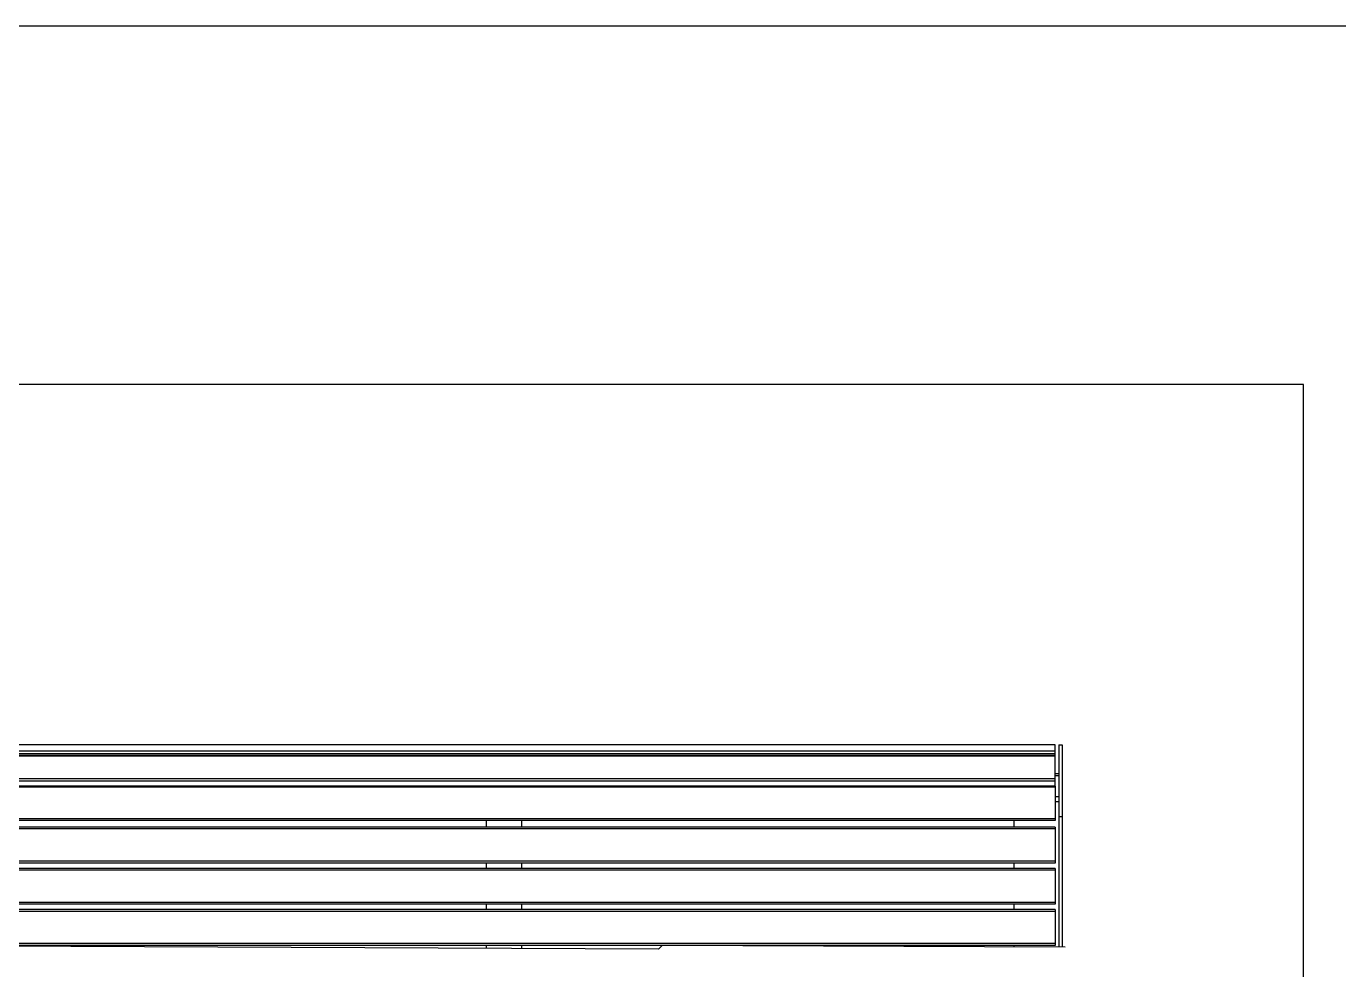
# Model space of a CAD drawing. Header units: millimetres. Extents: x 11004 to 16944, y 3085 to 7285.
# Drawn here: x 14019 to 15484, y 6232 to 7285 of the extents above; entities that cross this region are included whole.
import ezdxf

# ---------------------------------------------------------------- set-up
doc = ezdxf.new("R2010")
doc.units = ezdxf.units.MM
doc.header["$LTSCALE"] = 0.3
doc.layers.add('Nekreslit', color=6, linetype='Continuous', plot=False)

msp = doc.modelspace()

# ---------------------------------------------------------------- linework, layer by layer
for p, q in [((15167.4, 6483.2), (13383.4, 6483.2)), ((15167.4, 6483.2), (13383.4, 6483.2)), ((13383.4, 6476.2), (15167.4, 6476.2)), ((15167.4, 6476.2), (15167.4, 6483.2)), ((15167.4, 6483.2), (15167.4, 6483.2)), ((15167.4, 6473.5), (15167.4, 6476.2)), ((15171.4, 6483.2), (15171.4, 6403.2)), ((15171.4, 6483.2), (15175.4, 6483.2)), ((15175.4, 6483.2), (15175.4, 6403.2)), ((13383.4, 6473.5), (15167.4, 6473.5)), ((15167.4, 6471.2), (13383.4, 6471.2)), ((13383.4, 6470.9), (15167.4, 6470.9)), ((15167.4, 6471.2), (15167.4, 6473.5)), ((15167.4, 6470.9), (15167.4, 6471.2)), ((15167.4, 6445.5), (15167.4, 6470.9)), ((13383.4, 6445.5), (15167.4, 6445.5)), ((15167.4, 6451.2), (15171.4, 6451.2)), ((15167.4, 6448.8), (15171.4, 6448.8)), ((15167.4, 6442.7), (15167.4, 6445.5)), ((13383.4, 6442.7), (15167.4, 6442.7)), ((15167.4, 6436.9), (13383.4, 6436.9)), ((15167.4, 6435.7), (13383.4, 6435.7)), ((15167.4, 6436.9), (15167.4, 6442.7)), ((15167.4, 6436.9), (15167.4, 6435.7)), ((15167.4, 6435.7), (15167.4, 6400.3)), ((15167.4, 6425.4), (15171.4, 6425.4)), ((15167.4, 6419.8), (15171.4, 6419.8)), ((15171.4, 6403.2), (15171.4, 6257)), ((15171.4, 6403.2), (15175.4, 6403.2)), ((15175.4, 6403.2), (15175.4, 6257)), ((15167.4, 6400.3), (13383.4, 6400.3)), ((15167.4, 6398.4), (13383.4, 6398.4)), ((15167.4, 6391.1), (13383.4, 6391.1)), ((15167.4, 6389.1), (13383.4, 6389.1)), ((14532.4, 6398.4), (14532.4, 6391.1)), ((14572.4, 6391.1), (14572.4, 6398.4)), ((15121.4, 6398.4), (15121.4, 6391.1)), ((15167.4, 6400.3), (15167.4, 6398.4)), ((15167.4, 6391.1), (15167.4, 6389.1)), ((15167.4, 6389.1), (15167.4, 6353.1)), ((15167.4, 6353.1), (13383.4, 6353.1)), ((15167.4, 6351.1), (13383.4, 6351.1)), ((15167.4, 6345.1), (13383.4, 6345.1)), ((15167.4, 6343.1), (13383.4, 6343.1)), ((14532.4, 6351.1), (14532.4, 6345.1)), ((14572.4, 6345.1), (14572.4, 6351.1)), ((15121.4, 6351.1), (15121.4, 6345.1)), ((15167.4, 6353.1), (15167.4, 6351.1)), ((15167.4, 6345.1), (15167.4, 6343.1)), ((15167.4, 6343.1), (15167.4, 6307.1)), ((15167.4, 6307.1), (13383.4, 6307.1)), ((15167.4, 6305.1), (13383.4, 6305.1)), ((15167.4, 6299.1), (13383.4, 6299.1)), ((14532.4, 6305.1), (14532.4, 6299.1)), ((14572.4, 6299.1), (14572.4, 6305.1)), ((15121.4, 6305.1), (15121.4, 6299.1)), ((15167.4, 6307.1), (15167.4, 6305.1)), ((15167.4, 6299.1), (15167.4, 6297.1)), ((15167.4, 6297.1), (13383.4, 6297.1)), ((15167.4, 6297.1), (15167.4, 6261.1)), ((15167.4, 6261.1), (13383.4, 6261.1)), ((15167.4, 6259.1), (13383.4, 6259.1)), ((14724.9, 6255), (13825.9, 6259)), ((14532.4, 6259.1), (14532.4, 6255.8)), ((14572.4, 6255.6), (14572.4, 6259.1)), ((14728.9, 6259), (14724.9, 6255)), ((15178.4, 6257), (14728.9, 6259)), ((15121.4, 6259.1), (15121.4, 6257.2)), ((15167.4, 6261.1), (15167.4, 6259.1))]:
    msp.add_line(p, q)
at = {"layer": 'Nekreslit'}
for points in [[(11004.4, 3085.3), (16944.4, 3085.3), (16944.4, 7285.3), (11004.4, 7285.3)], [(11404.4, 3285.3), (15444.4, 3285.3), (15444.4, 6885.3), (11404.4, 6885.3)]]:
    msp.add_lwpolyline(points, close=True, dxfattribs=at)

doc.saveas('drawing.dxf')
